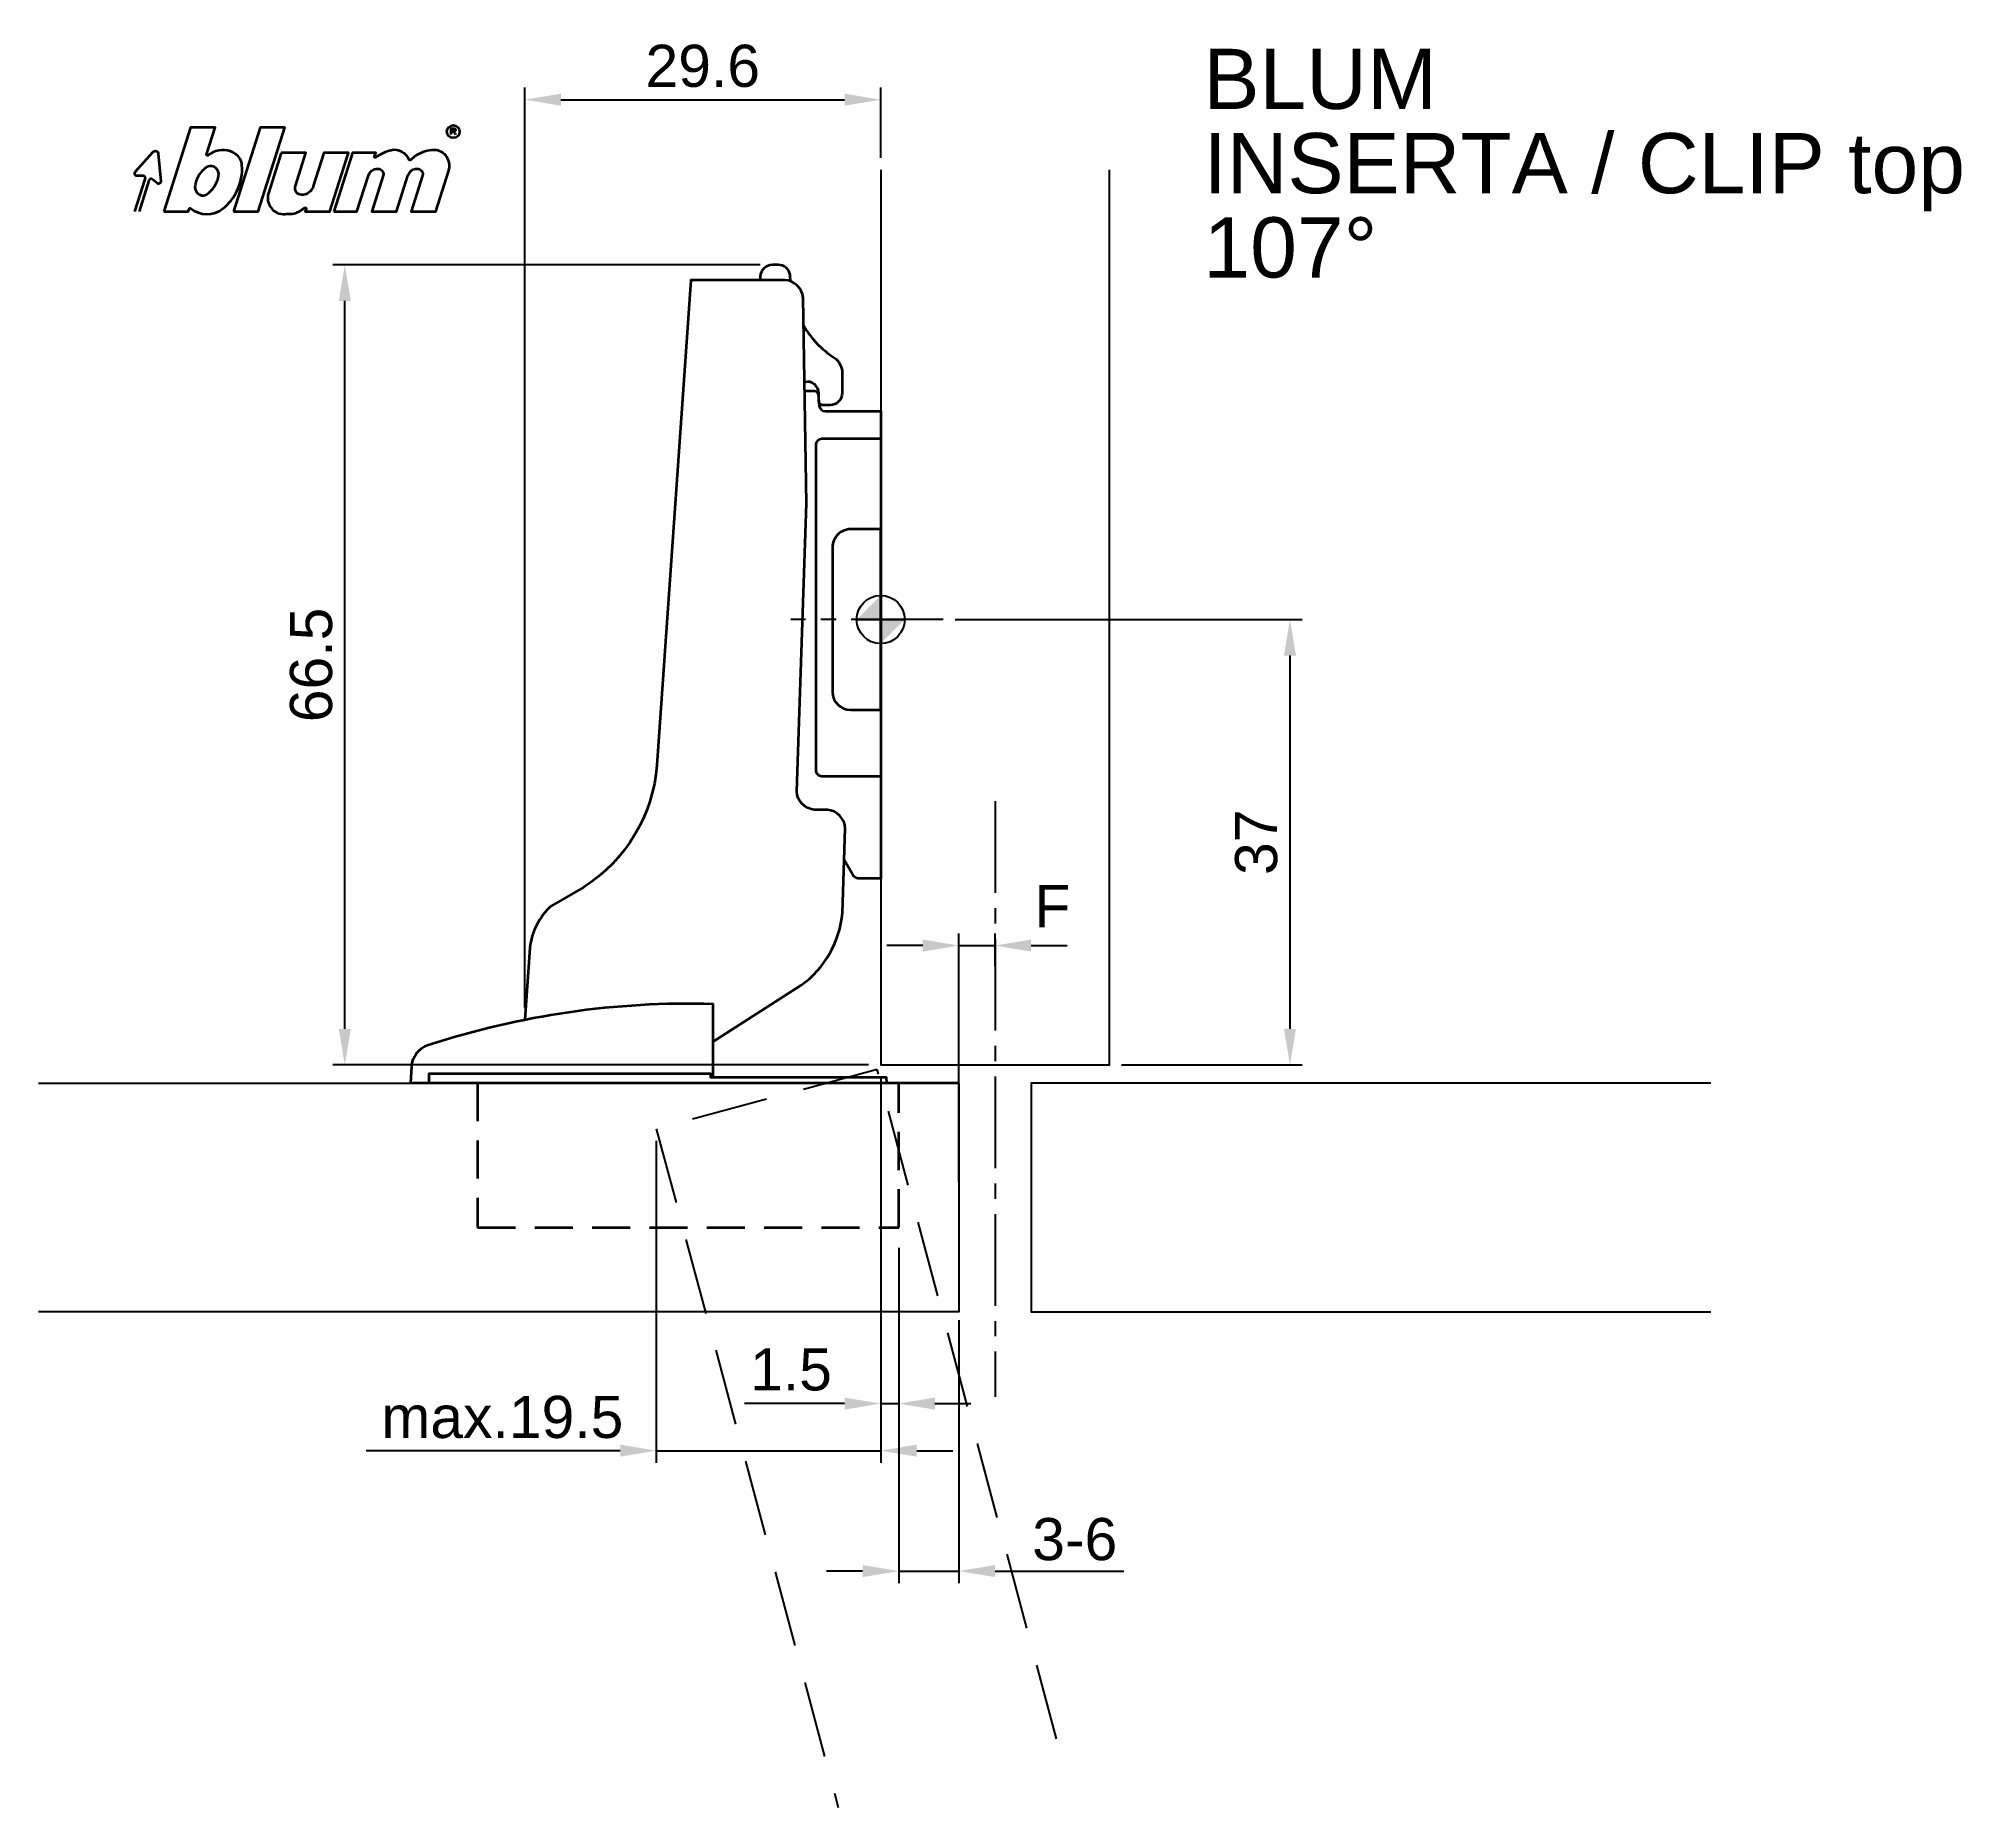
# Model space of a CAD drawing. Extents: x -70 to 90, y -99 to 48.
import ezdxf

# ---------------------------------------------------------------- set-up
doc = ezdxf.new("R2010")
doc.units = 0
doc.header["$PDMODE"] = 35
doc.header["$PDSIZE"] = 5
for name, pattern in [('MITTE2', [28.575, 19.05, -3.175, 3.175, -3.175]), ('STRICHLINIE2', [9.525, 6.35, -3.175]), ('VERDECKT2', [4.7625, 3.175, -1.5875])]:
    doc.linetypes.add(name, pattern=pattern)
doc.layers.get('0').update_dxf_attribs({"color": 30, "linetype": 'CONTINUOUS'})
doc.layers.get('Defpoints').update_dxf_attribs({"linetype": 'CONTINUOUS'})
doc.layers.add('1', color=2, linetype='CONTINUOUS')
doc.layers.add('5', color=1, linetype='CONTINUOUS')
doc.layers.add('6', color=3, linetype='CONTINUOUS', lineweight=35)
doc.styles.add('Beschlag', font='ARIAL.TTF')
doc.dimstyles.new('Beschlag', dxfattribs={"dimtxt": 3.5, "dimasz": 3, "dimexe": 1, "dimexo": 1, "dimgap": 1, "dimtad": 1, "dimdec": 1, "dimdsep": 46, "dimtxsty": 'Beschlag', "dimcen": 2, "dimclrd": 256, "dimclre": 256, "dimclrt": 256, "dimadec": 1, "dimazin": 2, "dimtfac": 0.71, "dimtdec": 1, "dimtix": 1, "dimtmove": 2, "dimatfit": 0, "dimfxl": 0, "dimtolj": 1, "dimlwd": -1, "dimlwe": -1, "dimarcsym": 0})

# ---------------------------------------------------------------- blocks, each defined once
blk = doc.blocks.new('NullPunkt')
at = {"layer": '5'}
for points in [[(0, 2), (0, -2)], [(-2, 0), (2, 0)]]:
    blk.add_lwpolyline(points, dxfattribs=at)
blk.add_circle((0, 0), 2, dxfattribs=at)
for points in [[(0, 0), (-2, 0), (0, 2)], [(0, 0), (2, 0), (0, -2)]]:
    blk.add_solid(points, dxfattribs=at)
blk = doc.blocks.new('*D9')
at = {"layer": '1'}
for p, q in [((6.18, 0), (35, 0)), ((34, -3), (34, -34)), ((20, -37), (35, -37))]:
    blk.add_line(p, q, dxfattribs=at)
for points in [[(33.5, -3), (34.5, -3), (34, 0)], [(33.5, -34), (34.5, -34), (34, -37)]]:
    blk.add_solid(points, dxfattribs=at)
at = {"layer": 'Defpoints', "color": 0}
for p in [(5.18, 0), (19, -37), (34, -37)]:
    blk.add_point(p, dxfattribs=at)
at = {"layer": '1', "insert": (31.21, -18.5), "char_height": 3.5, "attachment_point": 5, "rotation": 90, "style": 'Beschlag'}
blk.add_mtext('\\A1;37', dxfattribs=at)
blk = doc.blocks.new('*D6')
at = {"layer": '1'}
for p, q in [((3.5, -27.08), (0.5, -27.08)), ((6.5, -46.7), (6.5, -26.08)), ((6.5, -27.08), (9.5, -27.08)), ((9.5, -28.79), (9.5, -26.08)), ((12.5, -27.08), (15.5, -27.08))]:
    blk.add_line(p, q, dxfattribs=at)
for points in [[(3.5, -26.58), (3.5, -27.58), (6.5, -27.08)], [(12.5, -26.58), (12.5, -27.58), (9.5, -27.08)]]:
    blk.add_solid(points, dxfattribs=at)
at = {"layer": 'Defpoints', "color": 0}
for p in [(9.5, -27.08), (9.5, -29.79), (6.5, -47.7)]:
    blk.add_point(p, dxfattribs=at)
at = {"layer": '1', "insert": (14.26, -23.81), "char_height": 3.5, "attachment_point": 5, "style": 'Beschlag'}
blk.add_mtext('\\A1;F', dxfattribs=at)
blk = doc.blocks.new('*D3')
at = {"layer": '1'}
for p, q in [((-29.56, -32.23), (-29.56, 44.18)), ((-26.56, 43.18), (-3, 43.18)), ((0, 38.36), (0, 44.18))]:
    blk.add_line(p, q, dxfattribs=at)
for points in [[(-26.56, 43.68), (-26.56, 42.68), (-29.56, 43.18)], [(-3, 43.68), (-3, 42.68), (0, 43.18)]]:
    blk.add_solid(points, dxfattribs=at)
at = {"layer": 'Defpoints', "color": 0}
for p in [(0, 43.18), (0, 37.36), (-29.56, -33.23)]:
    blk.add_point(p, dxfattribs=at)
at = {"layer": '1', "insert": (-14.78, 45.97), "char_height": 3.5, "attachment_point": 5, "style": 'Beschlag'}
blk.add_mtext('\\A1;29.6', dxfattribs=at)
blk = doc.blocks.new('Logo_BLUM')
at = {"layer": '6', "color": 20, "linetype": 'Continuous'}
for points in [[(2.39, 0), (4.43, 0), (4.52, 0.26, -0.512391), (4.62, 0.29, 0.357881), (7.3, 0.25, 0.116336), (8.5, 1.76, 0.127435), (8.89, 3.85, 0.227045), (8.36, 4.79, 0.273775), (6.5, 4.93), (6.04, 4.67, -0.689828), (5.94, 4.76), (6.65, 7), (4.61, 7)], [(12.15, 4.9), (11.09, 1.53, 0.527578), (12.44, -0.2, -0.003338), (13.06, -0.17, 0.131781), (13.63, 0.02), (14.12, 0.32, -0.706223), (14.22, 0.24), (14.15, 0), (16.19, 0), (17.75, 4.9), (15.7, 4.9), (14.81, 2.11, -0.253672), (14.11, 1.42, -0.127823), (13.72, 1.42, -0.447747), (13.33, 2.15), (14.2, 4.9)], [(16.53, 0), (18.44, 0), (19.39, 3, -0.282196), (20.04, 3.56, -0.141376), (20.38, 3.52, -0.3938), (20.62, 2.99), (19.67, 0), (21.72, 0), (22.67, 3, -0.282189), (23.31, 3.56, -0.141385), (23.65, 3.52, -0.393792), (23.89, 2.99), (22.94, 0), (24.99, 0), (26.07, 3.42, 0.424526), (25.18, 5.07, 0.098115), (24.64, 5.11, 0.114777), (23.24, 4.6), (22.89, 4.28, -0.522588), (22.79, 4.31, 0.36711), (21.28, 5.09, 0.102012), (20, 4.5, -0.748324), (19.89, 4.58), (20, 4.9), (18.08, 4.9)], [(5.59, 3.39, 0.16703), (4.99, 2.14, 0.322673), (5.41, 1.39, 0.260102), (5.93, 1.42, 0.211929), (6.95, 3, 0.250706), (6.73, 3.62, 0.316796), (6.01, 3.72, 0.086595)]]:
    blk.add_lwpolyline(points, format="xyb", close=True, dxfattribs=at)
blk.add_lwpolyline([(8.18, 0), (10.23, 0), (12.45, 7), (10.4, 7)], close=True, dxfattribs=at)
for points in [[(26.26, 6.4), (26.26, 6.9), (26.52, 6.9, -0.975005), (26.53, 6.67, 0.014563), (26.45, 6.67), (26.26, 6.67), (26.45, 6.67), (26.52, 6.6), (26.57, 6.53), (26.62, 6.42)], [(0, 0), (0.86, 2.7, 0.480207), (0.67, 2.98), (0.19, 2.97, -0.689229), (0.05, 3.33), (1.49, 4.95, -0.685285), (1.94, 4.79), (2.15, 2.54, -0.636083), (1.84, 2.36), (1.47, 2.68, 0.560356), (1.16, 2.59), (0.34, 0)]]:
    blk.add_lwpolyline(points, format="xyb", dxfattribs=at)
blk.add_circle((26.44, 6.65), 0.527, dxfattribs=at)
blk = doc.blocks.new('*D8')
at = {"layer": '1'}
for p, q in [((1.5, -52.2), (1.5, -80.04)), ((6.5, -58.2), (6.5, -80.04)), ((-1.5, -79.04), (-4.5, -79.04)), ((1.5, -79.04), (6.5, -79.04)), ((9.5, -79.04), (12.5, -79.04))]:
    blk.add_line(p, q, dxfattribs=at)
for points in [[(-1.5, -78.54), (-1.5, -79.54), (1.5, -79.04)], [(9.5, -78.54), (9.5, -79.54), (6.5, -79.04)]]:
    blk.add_solid(points, dxfattribs=at)
at = {"layer": 'Defpoints', "color": 0}
for p in [(1.5, -51.2), (6.5, -57.2), (6.5, -79.04)]:
    blk.add_point(p, dxfattribs=at)
at = {"layer": '1', "insert": (16.12, -76.41), "char_height": 3.5, "attachment_point": 5, "style": 'Beschlag'}
blk.add_mtext('\\A1;3-6', dxfattribs=at)
blk = doc.blocks.new('*D4')
at = {"layer": '1'}
for p, q in [((0, -38), (0, -70.04)), ((-18.64, -43.3), (-18.64, -70.04)), ((-21.64, -69.04), (-24.64, -69.04)), ((-18.64, -69.04), (0, -69.04)), ((3, -69.04), (6, -69.04))]:
    blk.add_line(p, q, dxfattribs=at)
for points in [[(-21.64, -68.54), (-21.64, -69.54), (-18.64, -69.04)], [(3, -68.54), (3, -69.54), (0, -69.04)]]:
    blk.add_solid(points, dxfattribs=at)
at = {"layer": 'Defpoints', "color": 0}
for p in [(0, -37), (-18.64, -42.3), (0, -69.04)]:
    blk.add_point(p, dxfattribs=at)
at = {"layer": '1', "insert": (-31.43, -66.26), "char_height": 3.5, "attachment_point": 5, "style": 'Beschlag'}
blk.add_mtext('\\A1;max.19.5', dxfattribs=at)
blk = doc.blocks.new('*D7')
at = {"layer": '1'}
for p, q in [((0, -38), (0, -66.13)), ((1.5, -52.2), (1.5, -66.13)), ((-3, -65.13), (-6, -65.13)), ((0, -65.13), (1.5, -65.13)), ((4.5, -65.13), (7.5, -65.13))]:
    blk.add_line(p, q, dxfattribs=at)
for points in [[(-3, -64.63), (-3, -65.63), (0, -65.13)], [(4.5, -64.63), (4.5, -65.63), (1.5, -65.13)]]:
    blk.add_solid(points, dxfattribs=at)
at = {"layer": 'Defpoints', "color": 0}
for p in [(0, -37), (1.5, -51.2), (1.5, -65.13)]:
    blk.add_point(p, dxfattribs=at)
at = {"layer": '1', "insert": (-7.45, -62.31), "char_height": 3.5, "attachment_point": 5, "style": 'Beschlag'}
blk.add_mtext('\\A1;1.5', dxfattribs=at)
blk = doc.blocks.new('*D19')
at = {"layer": '1'}
for p, q in [((-10, 29.46), (-45.52, 29.46)), ((-44.52, -34), (-44.52, 26.46)), ((-1, -37), (-45.52, -37))]:
    blk.add_line(p, q, dxfattribs=at)
for points in [[(-45.02, 26.46), (-44.02, 26.46), (-44.52, 29.46)], [(-45.02, -34), (-44.02, -34), (-44.52, -37)]]:
    blk.add_solid(points, dxfattribs=at)
at = {"layer": 'Defpoints', "color": 0}
for p in [(-44.52, 29.46), (-9, 29.46), (0, -37)]:
    blk.add_point(p, dxfattribs=at)
at = {"layer": '1', "insert": (-47.3, -3.77), "char_height": 3.5, "attachment_point": 5, "rotation": 90, "style": 'Beschlag'}
blk.add_mtext('\\A1;66.5', dxfattribs=at)

msp = doc.modelspace()

# ---------------------------------------------------------------- linework, layer by layer
at = {"layer": '1'}
for p, q in [((-6, -65.13), (-11.32, -65.13)), ((-24.64, -69.04), (-42.74, -69.04)), ((12.5, -79.04), (20.2, -79.04))]:
    msp.add_line(p, q, dxfattribs=at)
at = {"layer": '5', "linetype": 'MITTE2', "ltscale": 0.4}
for p, q in [((5.18, 0), (-7.47, 0)), ((9.5, -15.09), (9.5, -64.58))]:
    msp.add_line(p, q, dxfattribs=at)
at = {"layer": '5'}
for points in [[(0, 37.36), (0, -37), (19, -37), (19, 37.36)], [(-69.97, -38.5), (6.5, -38.5), (6.5, -57.5), (-69.97, -57.5)], [(68.97, -38.5), (12.5, -38.5), (12.5, -57.5), (68.97, -57.5)]]:
    msp.add_lwpolyline(points, dxfattribs=at)
at = {"layer": '5', "linetype": 'STRICHLINIE2'}
msp.add_lwpolyline([(14.61, -92.98), (-0.29, -37.38), (-18.64, -42.3), (-3.53, -98.68)], dxfattribs=at)
at = {"layer": '6'}
msp.add_line((0, 15), (0, -13), dxfattribs=at)
for points in [[(-7.48, 28.09), (-7.52, 28.64, 0.361254), (-8.5, 29.46), (-9, 29.46, 0.401335), (-10, 28.5), (-10.02, 28.2)], [(-13.95, -35.07), (-6.6, -30.38, 0.217045), (-3.18, -24.35), (-2.94, -17.35, 0.373509), (-4.43, -15.8), (-5.49, -15.8, -0.374974), (-6.98, -14.25), (-6.15, 9.65), (-6.45, 26.73, 0.361534), (-7.95, 28.2), (-15.77, 28.2), (-18.59, -12.11, -0.235178), (-24.67, -22.23), (-27.35, -23.77, 0.181802), (-29.15, -27.27), (-29.56, -33.23)], [(-6.4, 24.41, 0.115845), (-3.88, 21.76, -0.253101), (-3.2, 20.51), (-3.2, 18.81, -0.414212), (-4.2, 17.81), (-4.85, 17.81), (-5.06, 17.89), (-5.15, 18.11), (-5.15, 18.8, 0.48326), (-6.32, 19.73)], [(-6.31, 19), (-5.51, 19, -0.351826), (-5.2, 18.73), (-5.12, 17.76, 0.343892), (-4.62, 17.3), (0, 17.3), (0, 15), (-4.9, 15, 0.4142), (-5.4, 14.5), (-5.4, -12.5, 0.414227), (-4.9, -13), (0, -13), (0, -21.5), (-1.86, -21.5, -0.237212), (-2.29, -21.25), (-3.04, -19.95)], [(-37.5, -38.5), (-39.03, -38.5), (-38.96, -37.12, -0.310309), (-37.58, -35.33, -0.085892), (-13.95, -31.91), (-13.95, -38)]]:
    msp.add_lwpolyline(points, format="xyb", dxfattribs=at)
msp.add_lwpolyline([(-4, -6, 0.414194), (-2.5, -7.5), (0, -7.5), (0, 7.5), (-2.5, 7.5, 0.414217), (-4, 6)], format="xyb", close=True, dxfattribs=at)
msp.add_lwpolyline([(6.5, -38.5), (-37.5, -38.5), (-37.5, -37.7), (-14.13, -37.7), (-14.13, -38), (0.46, -38), (0.47, -38.5)], dxfattribs=at)
at = {"layer": '6', "linetype": 'VERDECKT2'}
msp.add_lwpolyline([(-33.5, -38.5), (-33.5, -50.5), (1.5, -50.5), (1.5, -38.5)], dxfattribs=at)

# ---------------------------------------------------------------- block references
msp.add_blockref('Logo_BLUM', (-61.95, 33.88))
at = {"layer": '5'}
msp.add_blockref('NullPunkt', (0, 0), dxfattribs=at)

# ---------------------------------------------------------------- texts
at = {"layer": '1', "linetype": 'Continuous', "style": 'Beschlag'}
for s, p in [('BLUM', (26.81, 42.41)), ('INSERTA / CLIP top', (26.81, 35.41)), ('107%%D', (26.81, 28.41))]:
    msp.add_text(s, height=5, dxfattribs=at).set_placement(p)

# ---------------------------------------------------------------- dimensions: what is measured, and where the dimension line sits
at = {"layer": '1'}
dim = msp.add_linear_dim(base=(0, 43.18), p1=(-29.56, -33.23), p2=(0, 37.36), dimstyle='Beschlag', dxfattribs=at)
dim.commit()
dim.dimension.update_dxf_attribs({"geometry": '*D3', "text_midpoint": (-14.78, 45.97)})
for base, p1, p2, picture, middle in [((-44.52, 29.46), (0, -37), (-9, 29.46), '*D19', (-47.3, -3.77)), ((34, -37), (5.18, 0), (19, -37), '*D9', (31.21, -18.5))]:
    dim = msp.add_linear_dim(base=base, p1=p1, p2=p2, angle=90, dimstyle='Beschlag', dxfattribs=at)
    dim.commit()
    dim.dimension.update_dxf_attribs({"geometry": picture, "text_midpoint": middle})
for base, p1, p2, text, picture, middle in [((9.5, -27.08), (6.5, -47.7), (9.5, -29.79), 'F', '*D6', (14.26, -23.81)), ((0, -69.04), (-18.64, -42.3), (0, -37), 'max.19.5', '*D4', (-31.43, -66.26)), ((6.5, -79.04), (1.5, -51.2), (6.5, -57.2), '3-6', '*D8', (16.12, -76.41))]:
    dim = msp.add_linear_dim(base=base, p1=p1, p2=p2, text=text, dimstyle='Beschlag', dxfattribs=at)
    dim.commit()
    dim.dimension.update_dxf_attribs({"geometry": picture, "text_midpoint": middle, "dimtype": 160})
dim = msp.add_linear_dim(base=(1.5, -65.13), p1=(0, -37), p2=(1.5, -51.2), dimstyle='Beschlag', dxfattribs=at)
dim.commit()
dim.dimension.update_dxf_attribs({"geometry": '*D7', "text_midpoint": (-7.45, -62.31), "dimtype": 160})

doc.saveas('drawing.dxf')
